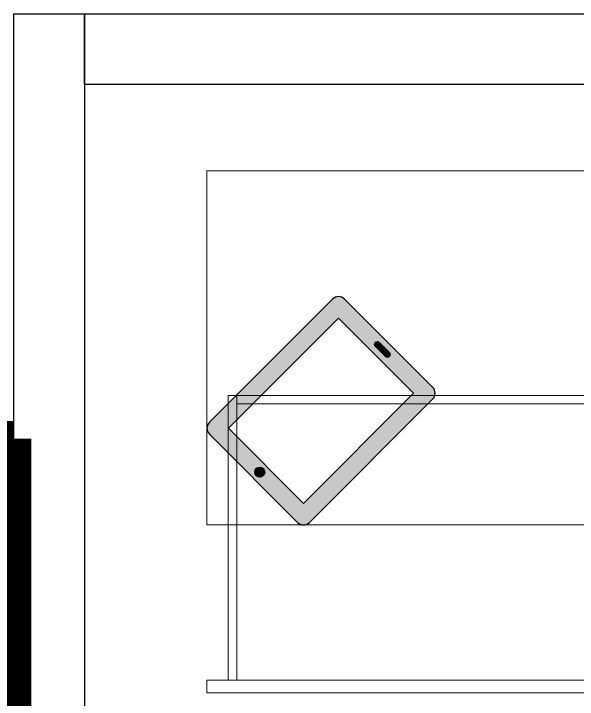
# Model space of a CAD drawing. Header units: feet. Extents: x 2845063 to 2853661, y -5473857 to -5445633.
# Drawn here: x 2847784 to 2848580, y -5453040 to -5452071 of the extents above; entities that cross this region are included whole.
import ezdxf

# ---------------------------------------------------------------- set-up
doc = ezdxf.new("R2010")
doc.units = ezdxf.units.FT
doc.header["$LTSCALE"] = 33
doc.header["$MEASUREMENT"] = 0
doc.linetypes.add('ACAD_ISO03W100', pattern=[30, 12, -18])
doc.layers.add('LAMINATE FINISH', color=80, linetype='Continuous')
for name, color, linetype, lineweight in [('LENS-FURNITURE', 13, 'Continuous', 9), ('LENS-PARTITION', 21, 'Continuous', 25), ('LK-TILES FINISH', 251, 'Continuous', 5)]:
    doc.layers.add(name, color=color, linetype=linetype, lineweight=lineweight)

# ---------------------------------------------------------------- blocks, each defined once
blk = doc.blocks.new('TRIAL SET CABINET 633x500')
at = {"layer": 'LENS-FURNITURE'}
h = blk.add_hatch(color=9, dxfattribs=at)
h.dxf.hatch_style = 1
edge = h.paths.add_edge_path()
edge.add_line((-8.54246803093703, -981.9670201920668), (115.9083254579454, -857.5162267031847))
edge.add_arc((107.4230440836399, -849.030945328879), 12.00000000009463, 315, 405)
edge.add_line((115.9083254579454, -840.5456639545736), (-58.03994271345434, -666.5973957831737))
edge.add_arc((-66.52522408775982, -675.0826771574792), 12.00000000009463, 45.00000000000002, 135)
edge.add_line((-75.01050546206531, -666.5973957831737), (-199.4612989509478, -791.0481892720562))
edge.add_arc((-190.9760175766423, -799.5334706454303), 11.99999999943607, 135.0000000031442, 225.0000000031442)
edge.add_line((-199.4612989500165, -808.0187520197359), (-25.5130307786167, -981.967020191136))
edge.add_arc((-17.02774940431148, -973.4817388177615), 11.99999999943605, 224.9999999968574, 314.9999999968578)
h.paths.add_polyline_path([(-17.02774940524252, -955.0969625067663), (89.03826777357607, -849.0309453279477), (-66.52522408775982, -693.4674534666119), (-172.5912412665784, -799.5334706454305)], flags=16)
edge = h.paths.add_edge_path(flags=16)
edge.add_line((-138.2965623782947, -741.9042679787381), (-124.1544267544522, -727.7621323548956))
edge.add_arc((-121.3259996296837, -730.5905594796641), 4.000000000031514, 45.00000000000051, 134.9999999999996, ccw=False)
edge.add_arc((-121.3259996296838, -730.5905594796641), 4.000000000031584, -45.000000000000625, 44.999999999999375, ccw=False)
edge.add_line((-118.4975725049153, -733.4189866044327), (-132.6397081287578, -747.561122228275))
edge.add_arc((-135.4681352535263, -744.7326951035067), 4.000000000031524, 225.0000000000006, 314.99999999999966, ccw=False)
edge.add_arc((-135.4681352535261, -744.7326951035066), 4.000000000031665, 135.0000000000006, 225.0000000000006, ccw=False)
edge = h.paths.add_edge_path(flags=16)
edge.add_arc((44.84409394953398, -910.9027886827243), 7, 0, 360)
at = {"layer": 'LENS-FURNITURE', "lineweight": 0}
h = blk.add_hatch(dxfattribs=at)
h.set_pattern_fill('ANSI31', color=252, scale=10, angle=405)
h.set_pattern_definition([(90, (-3772352.875833935, -3684050.327587578), (-1.25, 2e-16), [])])
edge = h.paths.add_edge_path()
edge.add_line((-138.2965623782947, -741.9042679787381), (-124.1544267544522, -727.7621323548956))
edge.add_arc((-121.3259996296837, -730.5905594796641), 4.000000000031514, 45.00000000000051, 134.9999999999996, ccw=False)
edge.add_arc((-121.3259996296838, -730.5905594796641), 4.000000000031584, -45.000000000000625, 44.999999999999375, ccw=False)
edge.add_line((-118.4975725049153, -733.4189866044327), (-132.6397081287578, -747.561122228275))
edge.add_arc((-135.4681352535263, -744.7326951035067), 4.000000000031524, 225.0000000000006, 314.99999999999966, ccw=False)
edge.add_arc((-135.4681352535261, -744.7326951035066), 4.000000000031665, 135.0000000000006, 225.0000000000006, ccw=False)
edge = h.paths.add_edge_path()
edge.add_arc((44.84409394953398, -910.9027886827243), 7, 0, 360)
blk.add_circle((0, 0), 50.09224864585668)
at = {"layer": 'LENS-FURNITURE'}
blk.add_lwpolyline([(119.4230440827086, -352.4817388160154), (119.4230440827086, -985.4817388160156), (-380.5769559172913, -985.4817388160156), (-380.5769559172913, -352.4817388160154)], close=True, dxfattribs=at)
at = {"layer": 'LENS-FURNITURE', "color": 146}
for points in [[(338.5359051078558, -352.4817388160154), (338.5359051078558, -985.4817388160156), (356.5359051078559, -985.4817388160156), (356.5359051078559, -352.4817388160154)], [(-63.4640948921442, -382.4817388160154), (-63.4640948921442, -394.4817388160154), (338.5359051078558, -394.4817388160154), (338.5359051078558, -382.4817388160154)], [(-63.4640948921442, -394.4817388160154), (-63.4640948921442, -943.4817388160153), (-51.4640948921442, -943.4817388160153), (-51.4640948921442, -394.4817388160154)], [(-63.4640948921442, -955.4817388160152), (-63.4640948921442, -943.4817388160153), (338.5359051078558, -943.4817388160153), (338.5359051078558, -955.4817388160152)]]:
    blk.add_lwpolyline(points, close=True, dxfattribs=at)
at = {"layer": 'LENS-FURNITURE', "color": 18, "lineweight": 30}
for points in [[(-8.54246803093703, -981.9670201920668), (115.9083254579454, -857.5162267031847, 0.4142135623730951), (115.9083254579454, -840.5456639545736), (-58.03994271345434, -666.5973957831737, 0.4142135623730951), (-75.01050546206531, -666.5973957831737), (-199.4612989509478, -791.0481892720562, 0.4142135623730951), (-199.4612989500165, -808.0187520197359), (-25.51303077861669, -981.967020191136, 0.4142135623730951)], [(-138.2965623782947, -741.9042679787381), (-124.1544267544522, -727.7621323548956, -0.4142135623730951), (-118.4975725049153, -727.7621323548956), (-118.4975725049153, -727.7621323548956, -0.4142135623730951), (-118.4975725049153, -733.4189866044327), (-132.6397081287578, -747.561122228275, -0.4142135623730951), (-138.2965623782947, -747.561122228275), (-138.2965623782947, -747.561122228275, -0.4142135623730951)]]:
    blk.add_lwpolyline(points, format="xyb", close=True, dxfattribs=at)
blk.add_lwpolyline([(-17.02774940524252, -955.0969625067663), (89.03826777357607, -849.0309453279477), (-66.52522408775982, -693.4674534666119), (-172.5912412665784, -799.5334706454305)], close=True, dxfattribs=at)
blk.add_circle((44.84409394953398, -910.9027886827243), 7, dxfattribs=at)

msp = doc.modelspace()

# ---------------------------------------------------------------- linework, layer by layer
at = {"layer": 'LAMINATE FINISH', "color": 85, "linetype": 'ACAD_ISO03W100', "ltscale": 0.05, "const_width": 50}
msp.add_lwpolyline([(2846984.288045306, -5452671.498241458), (2847784.288045306, -5452671.498241458)], dxfattribs=at)
at = {"layer": 'LENS-PARTITION'}
for points in [[(2847784.288045306, -5452071.358527996), (2847884.288045306, -5452071.358527996), (2847884.288045306, -5453821.498241471), (2847784.288045306, -5453821.498241471)], [(2847884.288045306, -5452071.358527996), (2850650.427758781, -5452071.358527996), (2850650.427758781, -5452171.358527996), (2847884.288045306, -5452171.358527996)]]:
    msp.add_lwpolyline(points, close=True, dxfattribs=at)
at = {"layer": 'LK-TILES FINISH', "color": 212, "linetype": 'ACAD_ISO03W100', "ltscale": 0.05, "const_width": 50}
msp.add_lwpolyline([(2847784.288045306, -5452671.498241406), (2847784.288045306, -5456321.498241472), (2846984.288045307, -5456321.498241472), (2846984.288046734, -5452671.498241458)], dxfattribs=at)

# ---------------------------------------------------------------- block references
at = {"layer": 'LENS-FURNITURE', "rotation": 270}
msp.add_blockref('TRIAL SET CABINET 633x500', (2849042.759310706, -5452673.893238189), dxfattribs=at)

doc.saveas('drawing.dxf')
